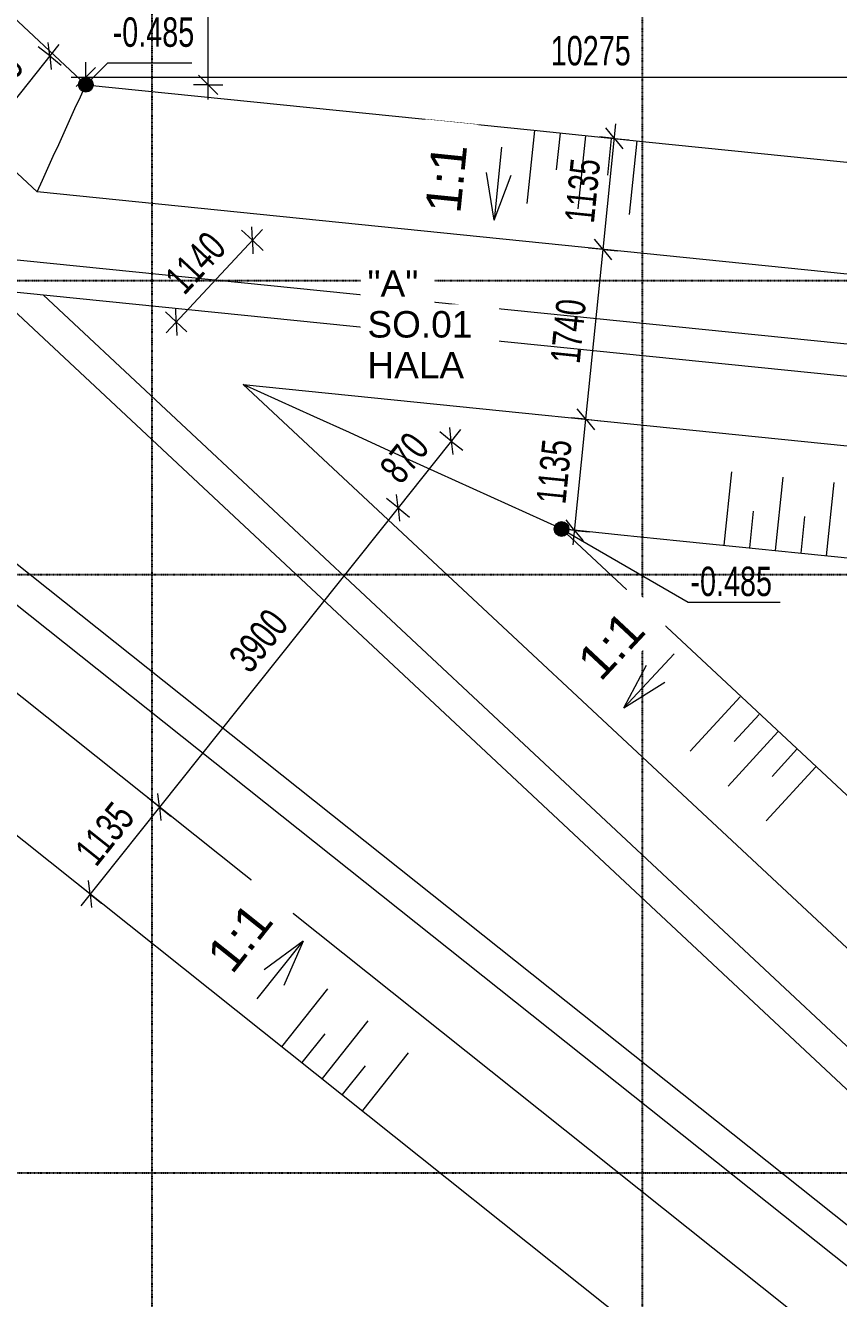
# Model space of a CAD drawing. Header units: millimetres. Extents: x 175047 to 362619, y -19363 to 158900.
# Drawn here: x 186701 to 194988, y 130516 to 143494 of the extents above; entities that cross this region are included whole.
import ezdxf

# ---------------------------------------------------------------- set-up
doc = ezdxf.new("R2010")
doc.units = ezdxf.units.MM
doc.linetypes.add('1_Čerchovaná 6_0mm', pattern=[12, 6, -3, 0, -3])
for name, color, linetype, lineweight in [('A-ANNO-DIMS', 7, 'Continuous', 9), ('A-ANNO-DIMS-150', 7, 'Continuous', 9), ('A-ANNO-NOTE', 7, 'Continuous', 9), ('C-TOPO', 7, 'Continuous', 9), ('G-ANNO-DIMS', 7, 'Continuous', 9), ('G-ANNO-DIMS-2', 7, 'Continuous', 18), ('G-ANNO-TEXT', 7, 'Continuous', 9)]:
    doc.layers.add(name, color=color, linetype=linetype, lineweight=lineweight)
for name, color, linetype, lineweight, true_color in [('S-GRID-1', 9, '1_Čerchovaná 6_0mm', 25, 0x808080), ('Stávající dešťová kan__Trubky-1', 7, 'Continuous', 9, 0x61a369), ('Stávající splašková kan__Trubky-1', 7, 'Continuous', 9, 0x804000)]:
    doc.layers.add(name, color=color, linetype=linetype, lineweight=lineweight, true_color=true_color)
doc.styles.add('Arial', font='arial.ttf', dxfattribs={"width": 0.7, "height": 300})
doc.styles.add('Arial_1', font='arial.ttf', dxfattribs={"height": 270})
doc.styles.add('Arial_3', font='arial.ttf', dxfattribs={"height": 360})
doc.dimstyles.new('Vnitřní_-_průhledné_1', dxfattribs={"dimscale": 304.8, "dimtxt": 306.07782, "dimasz": 0.639764, "dimexe": 0.492126, "dimexo": 0.0625, "dimgap": 0.098425, "dimtad": 1, "dimdec": 0, "dimrnd": 5, "dimzin": 0, "dimdsep": 46, "dimtxsty": 'Arial', "dimblk1": 'OBLIQUE', "dimblk2": 'OBLIQUE', "dimsah": 1, "dimcen": 0.09, "dimdle": 0.492126, "dimazin": 0, "dimtfac": 1, "dimtdec": 4, "dimtix": 1, "dimtmove": 0, "dimatfit": 3, "dimfxl": 0.492126, "dimfxlon": 1, "dimtvp": 1, "dimtolj": 1, "dimtzin": 0, "dimarcsym": 2})

# ---------------------------------------------------------------- blocks, each defined once
blk = doc.blocks.new('VYKOP_ZNACKA_POZN - VYKOP_ZNACKA_POZN-915148-VÝKOP')
at = {"layer": 'A-ANNO-NOTE'}
for p, q in [((1.75, 0), (1.75, -2.5)), ((3.5, 0.017), (3.5, -5)), ((-3.5, 0), (-3.5, -5)), ((-1.75, 0), (-1.75, -2.5)), ((0, 0), (0, -5))]:
    blk.add_line(p, q, dxfattribs=at)
blk = doc.blocks.new('VYKOP_ZNACKA_POZN - VYKOP_ZNACKA_POZN-915153-VÝKOP')
at = {"layer": 'A-ANNO-NOTE'}
for p, q in [((-3.5, 0), (-3.5, 5)), ((0, 0), (0, 5)), ((3.5, -0.017), (3.5, 5)), ((-1.75, 0), (-1.75, 2.5)), ((1.75, 0), (1.75, 2.5))]:
    blk.add_line(p, q, dxfattribs=at)
blk = doc.blocks.new('DIMBLOCK69-VÝKOP')
at = {"layer": 'A-ANNO-DIMS-150'}
for p, q in [((187041, 143300), (186222, 142272)), ((186948, 143183), (186830, 143276)), ((186948, 143183), (187065, 143089)), ((186222, 142272), (186105, 142366)), ((186222, 142272), (186339, 142179))]:
    blk.add_line(p, q, dxfattribs=at)
at = {"layer": 'A-ANNO-DIMS-150', "lineweight": 18}
for p, q in [((186948, 143183), (186932, 143320)), ((186948, 143183), (186963, 143046)), ((186222, 142272), (186206, 142409)), ((186222, 142272), (186237, 142135))]:
    blk.add_line(p, q, dxfattribs=at)
at = {"layer": 'A-ANNO-DIMS-150', "color": 0, "insert": (186057, 142738), "char_height": 300, "width": 768.49, "attachment_point": 1, "rotation": 51.4401, "line_spacing_factor": 0.941778, "style": 'Arial'}
blk.add_mtext('1165', dxfattribs=at)
blk = doc.blocks.new('_Oblique')
at = {"color": 0, "linetype": 'ByBlock', "lineweight": -2}
blk.add_line((-0.5, -0.5), (0.5, 0.5), dxfattribs=at)
blk = doc.blocks.new('DIMBLOCK72-VÝKOP')
at = {"layer": 'A-ANNO-DIMS-150', "lineweight": 18}
for p, q in [((192412, 139479), (192325, 139586)), ((192412, 139479), (192499, 139372)), ((192297, 138347), (192210, 138454)), ((192297, 138347), (192384, 138241))]:
    blk.add_line(p, q, dxfattribs=at)
at = {"layer": 'A-ANNO-DIMS-150'}
for p, q in [((192412, 139479), (192262, 139494)), ((192282, 138198), (192412, 139479)), ((192412, 139479), (192561, 139464)), ((192297, 138347), (192147, 138363)), ((192297, 138347), (192446, 138332))]:
    blk.add_line(p, q, dxfattribs=at)
at = {"layer": 'A-ANNO-DIMS-150', "color": 0, "insert": (191905, 138637), "char_height": 300, "width": 768.49, "attachment_point": 1, "rotation": 84.199, "line_spacing_factor": 0.941778, "style": 'Arial'}
blk.add_mtext('1135', dxfattribs=at)
blk = doc.blocks.new('DIMBLOCK73-VÝKOP')
at = {"layer": 'A-ANNO-DIMS-150'}
for p, q in [((192412, 139479), (192588, 141210)), ((192588, 141210), (192438, 141225)), ((192588, 141210), (192737, 141195)), ((192412, 139479), (192262, 139494)), ((192412, 139479), (192561, 139464))]:
    blk.add_line(p, q, dxfattribs=at)
at = {"layer": 'A-ANNO-DIMS-150', "lineweight": 18}
for p, q in [((192588, 141210), (192500, 141317)), ((192588, 141210), (192675, 141103)), ((192412, 139479), (192325, 139586)), ((192412, 139479), (192499, 139372))]:
    blk.add_line(p, q, dxfattribs=at)
at = {"layer": 'A-ANNO-DIMS-150', "color": 0, "insert": (192050, 140068), "char_height": 300, "width": 768.49, "attachment_point": 1, "rotation": 84.199, "line_spacing_factor": 0.941778, "style": 'Arial'}
blk.add_mtext('1740', dxfattribs=at)
blk = doc.blocks.new('DIMBLOCK74-VÝKOP')
at = {"layer": 'A-ANNO-DIMS-150'}
for p, q in [((192588, 141210), (192718, 142491)), ((192703, 142342), (192553, 142357)), ((192703, 142342), (192852, 142327)), ((192588, 141210), (192438, 141225)), ((192588, 141210), (192737, 141195))]:
    blk.add_line(p, q, dxfattribs=at)
at = {"layer": 'A-ANNO-DIMS-150', "lineweight": 18}
for p, q in [((192703, 142342), (192615, 142449)), ((192703, 142342), (192790, 142235)), ((192588, 141210), (192500, 141317)), ((192588, 141210), (192675, 141103))]:
    blk.add_line(p, q, dxfattribs=at)
at = {"layer": 'A-ANNO-DIMS-150', "color": 0, "insert": (192195, 141500), "char_height": 300, "width": 768.49, "attachment_point": 1, "rotation": 84.199, "line_spacing_factor": 0.941778, "style": 'Arial'}
blk.add_mtext('1135', dxfattribs=at)
blk = doc.blocks.new('DIMBLOCK81-VÝKOP')
at = {"layer": 'A-ANNO-DIMS-150'}
for p, q in [((188135, 140362), (189116, 141413)), ((189014, 141304), (188904, 141406)), ((189014, 141304), (189123, 141201)), ((188237, 140472), (188127, 140574)), ((188237, 140472), (188347, 140370))]:
    blk.add_line(p, q, dxfattribs=at)
at = {"layer": 'A-ANNO-DIMS-150', "lineweight": 18}
for p, q in [((189014, 141304), (189009, 141441)), ((189014, 141304), (189018, 141166)), ((188237, 140472), (188232, 140610)), ((188237, 140472), (188242, 140334))]:
    blk.add_line(p, q, dxfattribs=at)
at = {"layer": 'A-ANNO-DIMS-150', "color": 0, "insert": (188100, 140940), "char_height": 300, "width": 768.49, "attachment_point": 1, "rotation": 46.9598, "line_spacing_factor": 0.941778, "style": 'Arial'}
blk.add_mtext('1140', dxfattribs=at)
blk = doc.blocks.new('DIMBLOCK82-VÝKOP')
at = {"layer": 'A-ANNO-DIMS-150', "lineweight": 18}
for p, q in [((191041, 139257), (191025, 139394)), ((191041, 139257), (191056, 139120)), ((190498, 138576), (190483, 138713)), ((190498, 138576), (190514, 138439))]:
    blk.add_line(p, q, dxfattribs=at)
at = {"layer": 'A-ANNO-DIMS-150'}
for p, q in [((191134, 139374), (190498, 138576)), ((191041, 139257), (190924, 139350)), ((191041, 139257), (191158, 139163)), ((190498, 138576), (190381, 138670)), ((190498, 138576), (190615, 138483))]:
    blk.add_line(p, q, dxfattribs=at)
at = {"layer": 'A-ANNO-DIMS-150', "color": 0, "insert": (190292, 138990), "char_height": 300, "width": 576.37, "attachment_point": 1, "rotation": 51.4401, "line_spacing_factor": 0.941778, "style": 'Arial'}
blk.add_mtext('870', dxfattribs=at)
blk = doc.blocks.new('DIMBLOCK83-VÝKOP')
at = {"layer": 'A-ANNO-DIMS-150'}
for p, q in [((190498, 138576), (190381, 138670)), ((190498, 138576), (188067, 135526)), ((190498, 138576), (190615, 138483)), ((188067, 135526), (187949, 135619)), ((188067, 135526), (188184, 135432))]:
    blk.add_line(p, q, dxfattribs=at)
at = {"layer": 'A-ANNO-DIMS-150', "lineweight": 18}
for p, q in [((190498, 138576), (190483, 138713)), ((190498, 138576), (190514, 138439)), ((188067, 135526), (188051, 135663)), ((188067, 135526), (188082, 135389))]:
    blk.add_line(p, q, dxfattribs=at)
at = {"layer": 'A-ANNO-DIMS-150', "color": 0, "insert": (188755, 137062), "char_height": 300, "width": 768.49, "attachment_point": 1, "rotation": 51.4401, "line_spacing_factor": 0.941778, "style": 'Arial'}
blk.add_mtext('3900', dxfattribs=at)
blk = doc.blocks.new('DIMBLOCK84-VÝKOP')
at = {"layer": 'A-ANNO-DIMS-150'}
for p, q in [((188067, 135526), (187949, 135619)), ((188067, 135526), (187266, 134521)), ((188067, 135526), (188184, 135432)), ((187360, 134639), (187242, 134732)), ((187360, 134639), (187477, 134545))]:
    blk.add_line(p, q, dxfattribs=at)
at = {"layer": 'A-ANNO-DIMS-150', "lineweight": 18}
for p, q in [((188067, 135526), (188051, 135663)), ((188067, 135526), (188082, 135389)), ((187360, 134639), (187344, 134776)), ((187360, 134639), (187375, 134502))]:
    blk.add_line(p, q, dxfattribs=at)
at = {"layer": 'A-ANNO-DIMS-150', "color": 0, "insert": (187186, 135093), "char_height": 300, "width": 768.49, "attachment_point": 1, "rotation": 51.4401, "line_spacing_factor": 0.941778, "style": 'Arial'}
blk.add_mtext('1135', dxfattribs=at)
blk = doc.blocks.new('DIMBLOCK107-VÝKOP')
at = {"layer": 'A-ANNO-DIMS-150'}
for p, q in [((188562, 142739), (188562, 150823)), ((188562, 150673), (188412, 150673)), ((188562, 150673), (188712, 150673)), ((188562, 142889), (188412, 142889)), ((188562, 142889), (188712, 142889))]:
    blk.add_line(p, q, dxfattribs=at)
at = {"layer": 'A-ANNO-DIMS-150', "lineweight": 18}
for p, q in [((188562, 150673), (188465, 150771)), ((188562, 150673), (188660, 150576)), ((188562, 142889), (188465, 142986)), ((188562, 142889), (188660, 142791))]:
    blk.add_line(p, q, dxfattribs=at)
at = {"layer": 'A-ANNO-DIMS-150', "color": 0, "insert": (188143, 146461), "char_height": 300, "width": 768.49, "attachment_point": 1, "rotation": 90, "line_spacing_factor": 0.941778, "style": 'Arial'}
blk.add_mtext('7785', dxfattribs=at)
blk = doc.blocks.new('DIMBLOCK111-VÝKOP')
at = {"layer": 'A-ANNO-DIMS-150'}
for p, q in [((187316, 142968), (187316, 143118)), ((197592, 142966), (197592, 143116)), ((187166, 142968), (197742, 142966)), ((187316, 142968), (187316, 142818)), ((197592, 142966), (197592, 142816))]:
    blk.add_line(p, q, dxfattribs=at)
at = {"layer": 'A-ANNO-DIMS-150', "lineweight": 18}
for p, q in [((187316, 142968), (187414, 143065)), ((197592, 142966), (197689, 143064)), ((187316, 142968), (187219, 142870)), ((197592, 142966), (197494, 142869))]:
    blk.add_line(p, q, dxfattribs=at)
at = {"layer": 'A-ANNO-DIMS-150', "color": 0, "insert": (192054, 143387), "char_height": 300, "width": 960.61, "attachment_point": 1, "rotation": 359.9917, "line_spacing_factor": 0.941778, "style": 'Arial'}
blk.add_mtext('10275', dxfattribs=at)

msp = doc.modelspace()

# ---------------------------------------------------------------- hatches: boundary and pattern name
at = {"layer": 'G-ANNO-DIMS-2'}
h = msp.add_hatch(color=256, dxfattribs=at)
edge = h.paths.add_edge_path()
edge.add_arc((187316, 142889), 75, 0, 360)
h = msp.add_hatch(color=256, dxfattribs=at)
edge = h.paths.add_edge_path()
edge.add_arc((192165, 138360.8), 75, 0, 360)

# ---------------------------------------------------------------- linework, layer by layer
at = {"layer": 'C-TOPO'}
for p, q in [((183386.1, 146558.8), (187316, 142889)), ((181968.2, 146325.9), (186818.8, 141796.2)), ((199010.7, 140557.6), (186818.8, 141796.2)), ((199451.6, 126450.4), (181968.2, 140387.2)), ((188920.4, 139833.7), (201102.3, 128457.9)), ((188920.4, 139833.7), (201103.4, 138596)), ((192165, 138360.8), (197590.3, 133294.6)), ((195540.4, 128117.4), (183384.8, 137807.1))]:
    msp.add_line(p, q, dxfattribs=at)
at = {"layer": 'C-TOPO', "flags": 128}
for points in [[(186818.8, 141796.2), (186874.1, 141917.6), (186929.3, 142039), (186984.6, 142160.5), (187039.8, 142281.9), (187095.1, 142403.3), (187150.3, 142524.7), (187205.5, 142646.1), (187260.8, 142767.5), (187316, 142889)], [(187316, 142889), (188457.7, 142773), (189599.5, 142657), (190741.2, 142541), (191882.9, 142425), (193024.6, 142309), (194166.4, 142193), (195308.1, 142077), (196449.8, 141961), (197591.5, 141845)], [(192165, 138360.8), (191804.5, 138524.5), (191444, 138688.2), (191083.5, 138851.8), (190722.9, 139015.5), (190362.4, 139179.1), (190001.9, 139342.8), (189641.4, 139506.4), (189280.9, 139670.1), (188920.4, 139833.7)], [(197591, 137809.6), (196988.1, 137870.9), (196385.2, 137932.1), (195782.3, 137993.3), (195179.4, 138054.6), (194576.5, 138115.8), (193973.7, 138177.1), (193370.8, 138238.3), (192767.9, 138299.6), (192165, 138360.8)]]:
    msp.add_lwpolyline(points, dxfattribs=at)
at = {"layer": 'G-ANNO-DIMS'}
for p, q in [((187316, 142889), (187540.9, 143113.8)), ((187540.9, 143113.8), (188397.5, 143113.8)), ((191552.7, 142254), (191476.9, 141507.9)), ((191476.9, 141507.9), (191398.1, 141994.6)), ((191476.9, 141507.9), (191652, 141968.8)), ((193454.4, 137616.4), (194393.1, 137616.4))]:
    msp.add_line(p, q, dxfattribs=at)
at = {"layer": 'G-ANNO-DIMS-2'}
for centre in [(187316, 142889), (192165, 138360.8)]:
    msp.add_circle(centre, 75, dxfattribs=at)
at = {"layer": 'S-GRID-1'}
for p, q in [((187988.2, 156616.1), (187988.2, 122358.6)), ((192988.2, 122358.6), (192988.2, 156616.1)), ((177113.8, 140892.9), (203907.7, 140892.9)), ((177170.3, 137895.4), (203907.7, 137895.4)), ((177170.3, 131797.9), (203907.7, 131797.9))]:
    msp.add_line(p, q, dxfattribs=at)
at = {"layer": 'Stávající dešťová kan__Trubky-1'}
for p, q in [((201210.4, 139621.9), (182122, 141557.5)), ((181843.2, 141384.4), (201208.3, 125966.3)), ((201208.4, 126380.2), (182596.3, 141198.7)), ((182590.5, 141184.5), (201210.4, 139296.4))]:
    msp.add_line(p, q, dxfattribs=at)
at = {"layer": 'Stávající splašková kan__Trubky-1'}
for p, q in [((186349.5, 140803.3), (201108.5, 126998.3)), ((201108.6, 127441.7), (186881.2, 140749.4))]:
    msp.add_line(p, q, dxfattribs=at)

# ---------------------------------------------------------------- block references
at = {"layer": 'A-ANNO-NOTE', "xscale": 150, "yscale": 150, "zscale": 150}
for name, p, rotation in [('VYKOP_ZNACKA_POZN - VYKOP_ZNACKA_POZN-915148-VÝKOP', (192409.9, 142369.1), 354.0028796067184), ('VYKOP_ZNACKA_POZN - VYKOP_ZNACKA_POZN-915148-VÝKOP', (194344.3, 138142.3), 174.0028796067269), ('VYKOP_ZNACKA_POZN - VYKOP_ZNACKA_POZN-915153-VÝKOP', (194370.5, 136292.3), 137.4545171694701), ('VYKOP_ZNACKA_POZN - VYKOP_ZNACKA_POZN-915148-VÝKOP', (189727.5, 132758.8), 141.6378764085464)]:
    msp.add_blockref(name, p, dxfattribs=dict(at, rotation=rotation))

# ---------------------------------------------------------------- texts
at = {"layer": 'G-ANNO-DIMS', "char_height": 300, "width": 987.978, "attachment_point": 1, "line_spacing_factor": 0.941778, "style": 'Arial'}
for insert in [(187589.2, 143576.1), (193478, 137977.1)]:
    msp.add_mtext('-0.485', dxfattribs=dict(at, insert=insert))

# ---------------------------------------------------------------- dimensions: what is measured, and where the dimension line sits
at = {"layer": 'A-ANNO-DIMS'}
for base, p1, p2, angle, override, picture, middle in [((188562.3, 150673.4), (188412.3, 142889), (188412.3, 150673.4), 90, {"dimpost": '<>', "dimfxl": 7784.435652}, 'DIMBLOCK107-VÝKOP', (188379.1, 146781.2)), ((186221.9, 142272.1), (187065, 143089.1), (186339.2, 142178.6), 51.44014, {"dimpost": '<>', "dimfxl": 1164.396385}, 'DIMBLOCK69-VÝKOP', (186441.5, 142841.5)), ((197591.7, 142966.4), (187316, 142817.9), (197591.7, 143116.4), 359.99165, {"dimpost": '<>', "dimfxl": 10280.054534}, 'DIMBLOCK111-VÝKOP', (192453.9, 143150.4)), ((192702.5, 142341.7), (192438.3, 141225.3), (192553.3, 142356.9), 84.19898, {"dimpost": '<>', "dimfxl": 1137.406032}, 'DIMBLOCK74-VÝKOP', (192462.7, 141794.4)), ((189013.7, 141303.6), (188127.4, 140574.3), (188904.1, 141406), 46.95985, {"dimpost": '<>', "dimfxl": 1137.999618}, 'DIMBLOCK81-VÝKOP', (188491.5, 141012.8)), ((192587.6, 141210.1), (192262.5, 139494.2), (192438.3, 141225.3), 84.19898, {"dimpost": '<>', "dimfxl": 1739.997644}, 'DIMBLOCK73-VÝKOP', (192317.4, 140363.1)), ((192411.7, 139479), (192147.5, 138362.6), (192262.5, 139494.2), 84.19898, {"dimpost": '<>', "dimfxl": 1137.406088}, 'DIMBLOCK72-VÝKOP', (192171.9, 138931.8)), ((190498.2, 138576), (191158.2, 139163.4), (190380.9, 138669.5), 51.44014, {"dimpost": '<>', "dimfxl": 920.977695}, 'DIMBLOCK82-VÝKOP', (190626.3, 139030.6)), ((188066.7, 135525.8), (190380.9, 138669.5), (188184, 135432.3), 51.44014, {"dimpost": '<>', "dimfxl": 3912.267275}, 'DIMBLOCK83-VÝKOP', (189139.1, 137165.1)), ((187359.6, 134638.7), (188184, 135432.3), (187476.9, 134545.2), 51.44014, {"dimpost": '<>', "dimfxl": 1134.449342}, 'DIMBLOCK84-VÝKOP', (187569.8, 135196.5))]:
    dim = msp.add_linear_dim(base=base, p1=p1, p2=p2, angle=angle, dimstyle='Vnitřní_-_průhledné_1', override=override, dxfattribs=at)
    dim.commit()
    dim.dimension.update_dxf_attribs({"geometry": picture, "text_midpoint": middle})

# ---------------------------------------------------------------- next in the draw order: texts
at = {"layer": 'G-ANNO-DIMS', "char_height": 360, "width": 837.416, "attachment_point": 1, "line_spacing_factor": 0.941778, "style": 'Arial_3', "bg_fill": 3, "box_fill_scale": 1.25, "bg_fill_color": 256, "bg_fill_true_color": 13158600, "bg_fill_transparency": 0}
for insert, rotation in [((190773.9, 141605.5), 84.19894), ((192298.4, 137041.9), 46.95985), ((188525.1, 134035.4), 51.44014)]:
    msp.add_mtext('1:1', dxfattribs=dict(at, insert=insert, rotation=rotation))
at = {"layer": 'G-ANNO-TEXT', "insert": (190186, 140999.2), "char_height": 270, "width": 613.291, "attachment_point": 1, "style": 'Arial_1', "bg_fill": 3, "box_fill_scale": 1.25, "bg_fill_color": 256, "bg_fill_true_color": 13158600, "bg_fill_transparency": 0}
msp.add_mtext('"A"', dxfattribs=at)

# ---------------------------------------------------------------- next in the draw order: linework, layer by layer
at = {"layer": 'G-ANNO-DIMS'}
for p, q in [((192165, 138360.8), (193454.4, 137616.4)), ((193310.9, 137086.9), (192799, 136538.7)), ((192799, 136538.7), (193030.8, 136973.9)), ((192799, 136538.7), (193217.4, 136799.7)), ((189063.5, 133572.9), (189531, 134159.4)), ((189531, 134159.4), (189134.3, 133866.5)), ((189531, 134159.4), (189333.9, 133707.4))]:
    msp.add_line(p, q, dxfattribs=at)

# ---------------------------------------------------------------- next in the draw order: texts
at = {"layer": 'G-ANNO-TEXT', "insert": (190186, 140582.5), "char_height": 270, "width": 1274.683, "attachment_point": 1, "style": 'Arial_1', "bg_fill": 3, "box_fill_scale": 1.25, "bg_fill_color": 256, "bg_fill_true_color": 13158600, "bg_fill_transparency": 0}
msp.add_mtext('SO.01', dxfattribs=at)

# ---------------------------------------------------------------- next in the draw order: texts
at = {"layer": 'G-ANNO-TEXT', "insert": (190186, 140165.8), "char_height": 270, "width": 1178.481, "attachment_point": 1, "style": 'Arial_1', "bg_fill": 3, "box_fill_scale": 1.25, "bg_fill_color": 256, "bg_fill_true_color": 13158600, "bg_fill_transparency": 0}
msp.add_mtext('HALA', dxfattribs=at)

doc.saveas('drawing.dxf')
